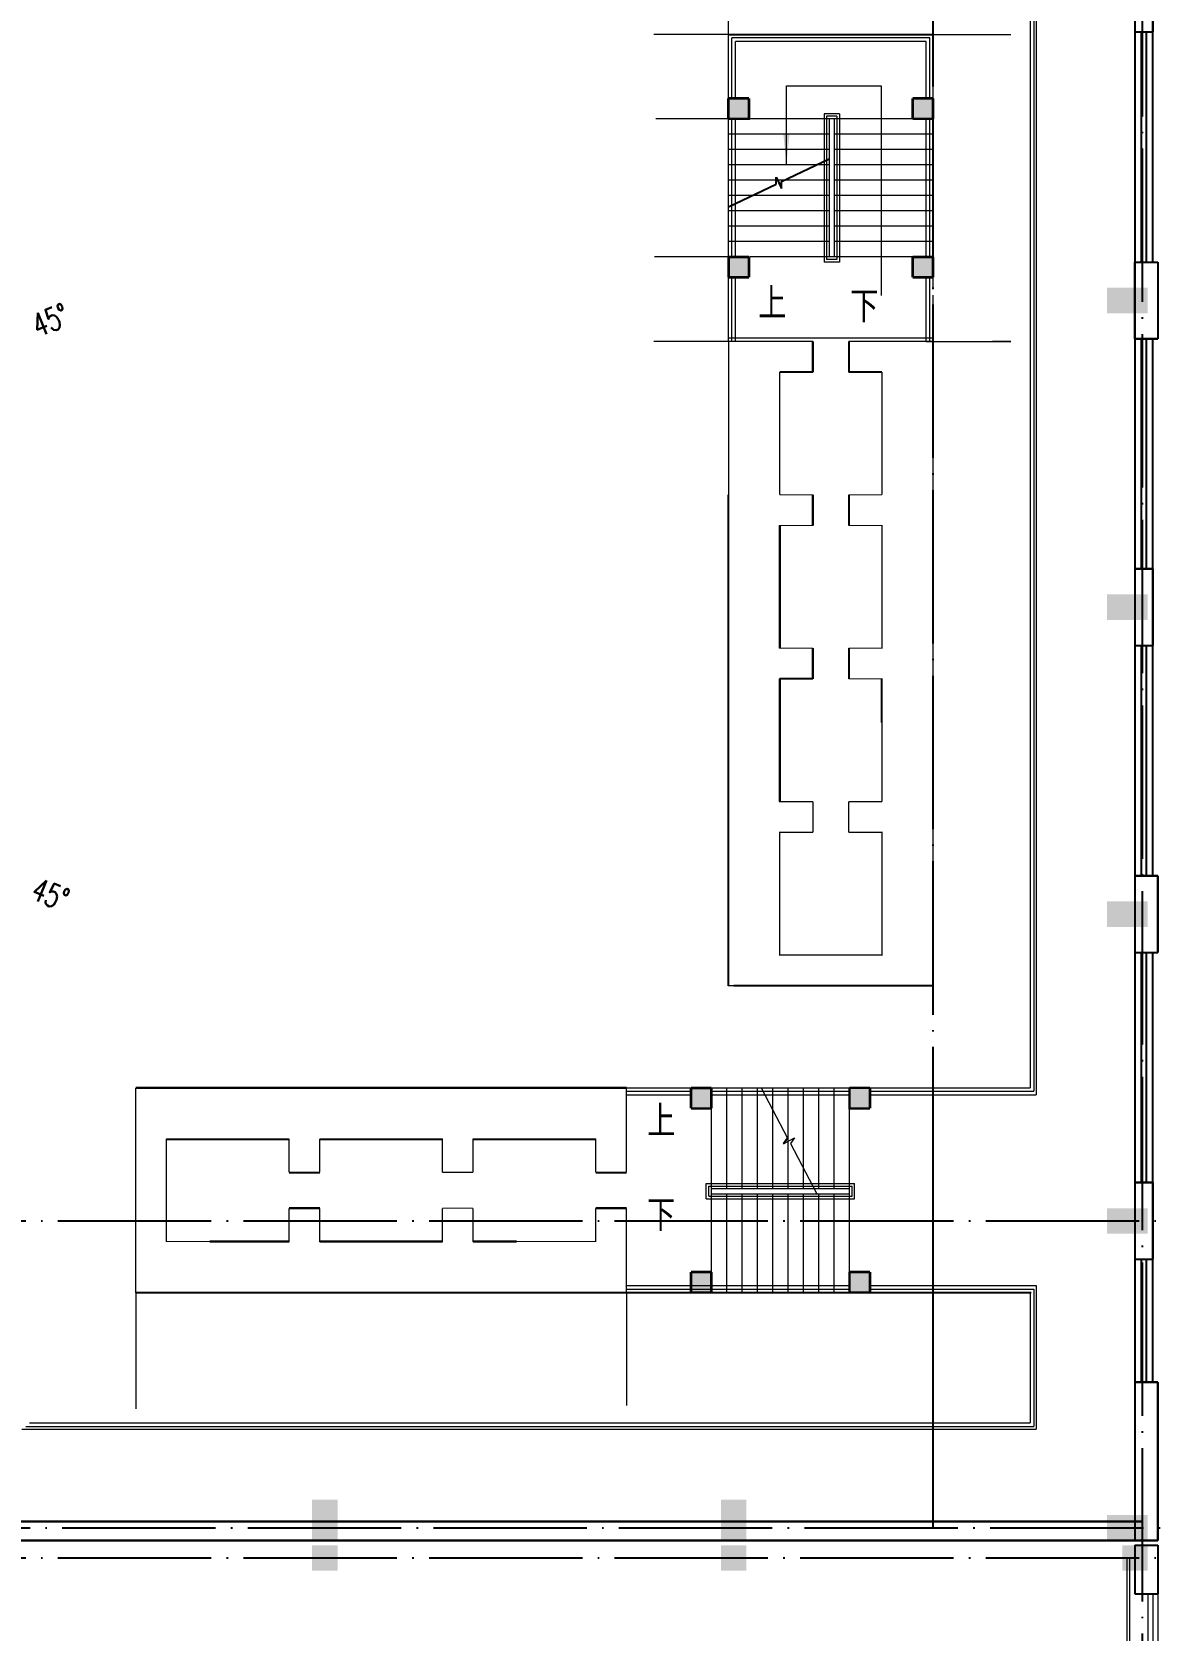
# Model space of a CAD drawing. Extents: x -220435 to 246757, y -381552 to -223577.
# Drawn here: x -15827 to 6205, y -331089 to -299839 of the extents above; entities that cross this region are included whole.
import ezdxf

# ---------------------------------------------------------------- set-up
doc = ezdxf.new("R2010")
doc.units = 0
doc.header["$LTSCALE"] = 1500
doc.header["$MEASUREMENT"] = 0
doc.linetypes.add('DASH', pattern=[0.35, 0.25, -0.1])
doc.linetypes.add('DOTE', pattern=[2.42, 2, -0.2, 0.02, -0.2])
doc.layers.get('0').update_dxf_attribs({"linetype": 'CONTINUOUS'})
for name, color, linetype in [('COLUMN', 7, 'CONTINUOUS'), ('DOTE', 7, 'DOTE'), ('GPSCOMMON', 7, 'CONTINUOUS'), ('JELIBTLTC', 7, 'CONTINUOUS'), ('PUB_WALL', 7, 'CONTINUOUS'), ('STAIR', 7, 'CONTINUOUS'), ('WALL', 7, 'CONTINUOUS'), ('尺寸层', 7, 'CONTINUOUS'), ('细线层', 7, 'CONTINUOUS')]:
    doc.layers.add(name, color=color, linetype=linetype)
doc.layers.add('WINDOW', color=7, linetype='CONTINUOUS', lineweight=0)
doc.styles.add('DIM_FONT', font='TXT.shx', dxfattribs={"width": 0.7})
doc.styles.add('JELIBTLZX1', font='arial.ttf', dxfattribs={"width": 0.65})

# ---------------------------------------------------------------- blocks, each defined once
blk = doc.blocks.new('_FZH')
blk.add_solid([(-0.5, -0.5), (0.5, -0.5), (-0.5, 0.5), (0.5, 0.5)])
blk = doc.blocks.new('_ARROW')
blk.add_solid([(0, 0), (-1, 0.1), (-1, -0.1)])

msp = doc.modelspace()

# ---------------------------------------------------------------- linework, layer by layer
for p, q in [((5752.9, -299839.3), (5752.9, -304339.3)), ((5879.7, -304339.3), (5879.7, -299839.3)), ((5981.4, -304339.3), (5981.4, -299839.3)), ((6102.9, -304339.3), (6102.9, -299839.3)), ((5752.9, -305839.3), (5752.9, -310339.3)), ((5879.7, -310339.3), (5879.7, -305839.3)), ((5981.4, -310339.3), (5981.4, -305839.3)), ((6102.9, -310339.3), (6102.9, -305839.3)), ((5752.9, -311839.3), (5752.9, -316339.3)), ((5879.7, -316339.3), (5879.7, -311839.3)), ((5981.4, -316339.3), (5981.4, -311839.3)), ((6102.9, -316339.3), (6102.9, -311839.3)), ((5752.9, -317839.3), (5752.9, -322339.3)), ((5879.7, -322339.3), (5879.7, -317839.3)), ((5981.4, -322339.3), (5981.4, -317839.3)), ((6102.9, -322339.3), (6102.9, -317839.3)), ((5752.9, -323839.3), (5752.9, -328339.3)), ((5879.7, -326239.3), (5879.7, -323839.3)), ((5981.4, -326239.3), (5981.4, -323839.3)), ((6102.9, -326239.3), (6102.9, -323839.3)), ((5752.9, -329429.3), (5752.9, -330379.3)), ((6202.9, -329429.3), (6202.9, -330379.3))]:
    msp.add_line(p, q)
at = {"layer": 'DOTE'}
for p, q in [((5902.9, -348679.3), (5902.9, -268089.3)), ((1802.9, -322686.6), (1802.9, -297187.8)), ((1802.9, -326729.7), (1802.9, -320489.3)), ((1802.9, -329089.3), (1802.9, -322768.1)), ((-37097.1, -323089.3), (6802.9, -323089.3)), ((-13797.1, -324489.3), (3772.9, -324489.3)), ((-4197.1, -324489.3), (3702.9, -324489.3)), ((-37012.7, -329089.3), (6902.9, -329089.3)), ((-37097.1, -329679.3), (6902.9, -329679.3))]:
    msp.add_line(p, q, dxfattribs=at)
at = {"layer": 'GPSCOMMON'}
for p, q in [((-2197.1, -318489.3), (-2197.1, -308889.3)), ((-1197.1, -311889.3), (-1197.1, -309489.3)), ((-1197.1, -314889.3), (-1197.1, -312489.3)), ((802.9, -313339.3), (802.9, -312489.3)), ((-13797.1, -320489.3), (-4197.1, -320489.3)), ((-13197.1, -321489.3), (-10797.1, -321489.3)), ((-10197.1, -321489.3), (-7797.1, -321489.3)), ((-12347.1, -323489.3), (-10797.1, -323489.3)), ((-12347.1, -323489.3), (-10797.1, -323489.3)), ((-10197.1, -323489.3), (-9347.1, -323489.3)), ((-10197.1, -323489.3), (-9347.1, -323489.3)), ((-9347.1, -323489.3), (-7797.1, -323489.3)), ((-7197.1, -323489.3), (-6347.1, -323489.3)), ((-12347.1, -324489.3), (-9347.1, -324489.3)), ((-12347.1, -324489.3), (-9347.1, -324489.3)), ((-9347.1, -324489.3), (-6347.1, -324489.3)), ((-6347.1, -324489.3), (-4197.1, -324489.3))]:
    msp.add_line(p, q, dxfattribs=at)
at = {"layer": 'PUB_WALL'}
for p, q in [((5752.9, -298339.3), (5752.9, -299839.3)), ((5752.9, -298339.3), (5752.9, -299839.3)), ((6102.9, -298339.3), (6102.9, -299839.3)), ((6102.9, -299839.3), (6102.9, -298339.3)), ((5752.9, -299839.3), (6102.9, -299839.3)), ((5752.9, -299839.3), (6102.9, -299839.3)), ((5752.9, -304339.3), (6202.9, -304339.3)), ((5752.9, -304339.3), (5752.9, -305839.3)), ((5752.9, -305839.3), (5752.9, -304339.3)), ((5752.9, -304339.3), (6202.9, -304339.3)), ((6202.9, -304339.3), (6202.9, -305839.3)), ((6202.9, -304339.3), (6202.9, -305839.3)), ((5752.9, -305839.3), (6202.9, -305839.3)), ((6202.9, -305839.3), (5752.9, -305839.3)), ((5752.9, -310339.3), (6102.9, -310339.3)), ((5752.9, -310339.3), (5752.9, -311839.3)), ((5752.9, -310339.3), (5752.9, -311839.3)), ((6102.9, -310339.3), (5752.9, -310339.3)), ((6102.9, -310339.3), (6102.9, -311839.3)), ((6102.9, -311839.3), (6102.9, -310339.3)), ((5752.9, -311839.3), (6102.9, -311839.3)), ((5752.9, -311839.3), (6102.9, -311839.3)), ((5752.9, -316339.3), (6202.9, -316339.3)), ((5752.9, -316339.3), (5752.9, -317839.3)), ((5752.9, -316339.3), (5752.9, -317839.3)), ((6202.9, -316339.3), (5752.9, -316339.3)), ((6202.9, -316339.3), (6202.9, -317839.3)), ((6202.9, -317839.3), (6202.9, -316339.3)), ((5752.9, -317839.3), (6202.9, -317839.3)), ((5752.9, -317839.3), (6202.9, -317839.3)), ((5752.9, -322339.3), (6102.9, -322339.3)), ((5752.9, -322339.3), (5752.9, -323839.3)), ((5752.9, -322339.3), (5752.9, -323839.3)), ((6102.9, -322339.3), (5752.9, -322339.3)), ((6102.9, -322339.3), (6102.9, -323839.3)), ((6102.9, -323839.3), (6102.9, -322339.3)), ((5752.9, -323839.3), (6102.9, -323839.3)), ((5752.9, -323839.3), (6102.9, -323839.3)), ((5752.9, -326239.3), (5752.9, -329339.3)), ((5752.9, -326239.3), (6202.9, -326239.3)), ((6202.9, -326239.3), (5752.9, -326239.3)), ((5752.9, -326239.3), (5752.9, -329339.3)), ((6202.9, -326239.3), (6202.9, -329339.3)), ((6202.9, -329339.3), (6202.9, -326239.3)), ((-17897.1, -328969.3), (5902.9, -328969.3)), ((5902.9, -328969.3), (-17897.1, -328969.3)), ((6202.9, -329339.3), (-24197.1, -329339.3)), ((-24197.1, -329339.3), (6202.9, -329339.3)), ((5752.9, -329429.3), (6202.9, -329429.3)), ((5752.9, -329429.3), (6202.9, -329429.3)), ((5752.9, -330379.3), (6202.9, -330379.3)), ((5752.9, -330379.3), (6202.9, -330379.3))]:
    msp.add_line(p, q, dxfattribs=at)
at = {"layer": 'STAIR'}
for p, q in [((-1159.2, -302763.8), (-229.8, -302322.2)), ((-1267.6, -302815.3), (-1264.9, -302681.1)), ((-1264.9, -302681.1), (-1161.9, -302897.9)), ((-1161.9, -302897.9), (-1159.2, -302763.8)), ((-2197.1, -303256.9), (-1267.6, -302815.3)), ((-1041.8, -321469.9), (-1119.8, -321579))]:
    msp.add_line(p, q, dxfattribs=at)
at = {"layer": 'WALL'}
for p, q in [((5752.9, -298339.3), (5752.9, -299839.3)), ((6102.9, -298339.3), (6102.9, -299839.3)), ((5752.9, -299839.3), (6102.9, -299839.3)), ((5752.9, -304339.3), (6202.9, -304339.3)), ((5752.9, -304339.3), (5752.9, -305839.3)), ((6202.9, -304339.3), (6202.9, -305839.3)), ((5752.9, -305839.3), (6202.9, -305839.3)), ((5752.9, -310339.3), (6102.9, -310339.3)), ((5752.9, -310339.3), (5752.9, -311839.3)), ((6102.9, -310339.3), (6102.9, -311839.3)), ((5752.9, -311839.3), (6102.9, -311839.3)), ((5752.9, -316339.3), (6202.9, -316339.3)), ((5752.9, -316339.3), (5752.9, -317839.3)), ((6202.9, -316339.3), (6202.9, -317839.3)), ((5752.9, -317839.3), (6202.9, -317839.3)), ((5752.9, -322339.3), (6102.9, -322339.3)), ((5752.9, -322339.3), (5752.9, -323839.3)), ((6102.9, -322339.3), (6102.9, -323839.3)), ((5752.9, -323839.3), (6102.9, -323839.3)), ((5752.9, -326239.3), (5752.9, -329339.3)), ((5752.9, -326239.3), (6202.9, -326239.3)), ((6202.9, -326239.3), (6202.9, -329339.3)), ((-17897.1, -328969.3), (5902.9, -328969.3)), ((6202.9, -329339.3), (-24197.1, -329339.3)), ((5752.9, -329429.3), (6202.9, -329429.3)), ((5752.9, -330379.3), (6202.9, -330379.3))]:
    msp.add_line(p, q, dxfattribs=at)
at = {"layer": 'WINDOW'}
for p, q in [((3702.9, -271139.3), (3702.9, -320489.3)), ((3772.9, -271089.3), (3772.9, -320554.3)), ((3822.9, -271039.3), (3822.9, -320624.3)), ((-2197.1, -299889.3), (-2197.1, -297322.4)), ((-2197.1, -299889.3), (-3657, -299889.3)), ((-2197.1, -305889.3), (-2197.1, -299889.3)), ((1737.9, -299954.3), (-2132.1, -299954.3)), ((-2132.1, -301138.9), (-2132.1, -299954.3)), ((1737.9, -301138.9), (1737.9, -299954.3)), ((1802.9, -299889.3), (3322.5, -299889.3)), ((1667.9, -300024.3), (-2062.1, -300024.3)), ((-2062.1, -301138.9), (-2062.1, -300024.3)), ((1667.9, -301138.9), (1667.9, -300024.3)), ((-1797.1, -301538.9), (-3623.4, -301538.9)), ((-2132.1, -304238.9), (-2132.1, -301538.9)), ((-2062.1, -304238.9), (-2062.1, -301538.9)), ((1402.9, -301538.9), (-1797.1, -301538.9)), ((-29.8, -301438.9), (-329.8, -301438.9)), ((-329.8, -301438.9), (-329.8, -304338.9)), ((-79.8, -301488.9), (-279.8, -301488.9)), ((-279.8, -301488.9), (-279.8, -304288.9)), ((-229.8, -301538.9), (-229.8, -304238.9)), ((-129.8, -301538.9), (-129.8, -304238.9)), ((-79.8, -301488.9), (-79.8, -304288.9)), ((-29.8, -301438.9), (-29.8, -304338.9)), ((1667.9, -304238.9), (1667.9, -301538.9)), ((1737.9, -304238.9), (1737.9, -301538.9)), ((-229.8, -301838.9), (-2197.1, -301838.9)), ((1802.9, -301838.9), (-129.8, -301838.9)), ((-229.8, -302138.9), (-2197.1, -302138.9)), ((1802.9, -302138.9), (-129.8, -302138.9)), ((-229.8, -302438.9), (-2197.1, -302438.9)), ((1802.9, -302438.9), (-129.8, -302438.9)), ((-229.8, -302738.9), (-2197.1, -302738.9)), ((1802.9, -302738.9), (-129.8, -302738.9)), ((-229.8, -303038.9), (-2197.1, -303038.9)), ((1802.9, -303038.9), (-129.8, -303038.9)), ((-229.8, -303338.9), (-2197.1, -303338.9)), ((1802.9, -303338.9), (-129.8, -303338.9)), ((-229.8, -303638.9), (-2197.1, -303638.9)), ((1802.9, -303638.9), (-129.8, -303638.9)), ((-229.8, -303938.9), (-2197.1, -303938.9)), ((1802.9, -303938.9), (-129.8, -303938.9)), ((-1797.1, -304238.9), (-3647.1, -304238.9)), ((1402.9, -304238.9), (-1779.8, -304238.9)), ((-29.8, -304338.9), (-329.8, -304338.9)), ((-79.8, -304288.9), (-279.8, -304288.9)), ((-2132.1, -305889.3), (-2132.1, -304638.9)), ((-2062.1, -305889.3), (-2062.1, -304638.9)), ((1667.9, -305889.3), (1667.9, -304638.9)), ((1737.9, -305889.3), (1737.9, -304638.9)), ((-2062.1, -305889.3), (-3657, -305889.3)), ((1802.9, -305827.9), (-2197.1, -305827.9)), ((1667.9, -305889.3), (3322.5, -305889.3)), ((3322.5, -305889.3), (2963.1, -305889.3)), ((-4197.1, -320489.3), (3702.9, -320489.3)), ((-4197.1, -320554.3), (-2932.7, -320554.3)), ((-2532.7, -320554.3), (167.3, -320554.3)), ((-2232.7, -322456.6), (-2232.7, -320489.3)), ((-1932.7, -322456.6), (-1932.7, -320489.3)), ((-1632.7, -322456.6), (-1632.7, -320489.3)), ((-1559.8, -320489.3), (-1041.8, -321469.9)), ((-1332.7, -322456.6), (-1332.7, -320489.3)), ((-1032.7, -322456.6), (-1032.7, -320489.3)), ((-732.7, -322456.6), (-732.7, -320489.3)), ((-432.7, -322456.6), (-432.7, -320489.3)), ((-132.7, -322456.6), (-132.7, -320489.3)), ((567.3, -320554.3), (3772.9, -320554.3)), ((1802.9, -320489.3), (3154, -320489.3)), ((-4197.1, -320624.3), (-2932.7, -320624.3)), ((-2532.7, -320624.3), (167.3, -320624.3)), ((-2532.7, -324089.3), (-2532.7, -320889.3)), ((-1332.7, -322456.6), (-1332.7, -320919.2)), ((167.3, -324089.3), (167.3, -320906.6)), ((567.3, -320624.3), (3822.9, -320624.3)), ((-1119.8, -321579), (-907.6, -321466.9)), ((-1032.7, -322456.6), (-1032.7, -321533)), ((-907.6, -321466.9), (-985.7, -321576)), ((-985.7, -321576), (-467.7, -322556.6)), ((-2632.7, -322356.6), (267.3, -322356.6)), ((-2632.7, -322656.6), (-2632.7, -322356.6)), ((-2582.7, -322406.6), (217.3, -322406.6)), ((-2582.7, -322606.6), (-2582.7, -322406.6)), ((-2532.7, -322456.6), (167.3, -322456.6)), ((217.3, -322606.6), (217.3, -322406.6)), ((267.3, -322656.6), (267.3, -322356.6)), ((-2632.7, -322656.6), (267.3, -322656.6)), ((-2582.7, -322606.6), (217.3, -322606.6)), ((-2532.7, -322556.6), (167.3, -322556.6)), ((-2232.7, -324489.3), (-2232.7, -322556.6)), ((-1932.7, -324489.3), (-1932.7, -322556.6)), ((-1632.7, -324489.3), (-1632.7, -322556.6)), ((-1332.7, -324489.3), (-1332.7, -322556.6)), ((-1032.7, -324489.3), (-1032.7, -322556.6)), ((-732.7, -324489.3), (-732.7, -322556.6)), ((-432.7, -324489.3), (-432.7, -322556.6)), ((-132.7, -324489.3), (-132.7, -322556.6)), ((-4197.1, -324354.3), (167.3, -324354.3)), ((567.3, -324354.3), (3822.9, -324354.3)), ((3822.9, -324354.3), (3822.9, -327159.3)), ((-13797.1, -324489.3), (-13797.1, -326764.3)), ((-4197.1, -324424.3), (167.3, -324424.3)), ((-4197.1, -324489.3), (3702.9, -324489.3)), ((-4197.1, -324489.3), (-4197.1, -326699)), ((567.3, -324424.3), (3772.9, -324424.3)), ((3702.9, -324489.3), (3702.9, -327039.3)), ((3772.9, -324424.3), (3772.9, -327109.3)), ((-16023.5, -327159.3), (3822.9, -327159.3)), ((-15943.5, -327109.3), (3772.9, -327109.3)), ((-15873.5, -327039.3), (3702.9, -327039.3)), ((5602.9, -339329.9), (5602.9, -329679.3)), ((5652.9, -339329.9), (5652.9, -329679.3)), ((6002.9, -330379.3), (6002.9, -337479.3)), ((6105, -330379.3), (6105, -337479.3)), ((6202.9, -330379.3), (6202.9, -337479.3))]:
    msp.add_line(p, q, dxfattribs=at)
at = {"layer": 'WINDOW', "linetype": 'DASH'}
msp.add_line((1802.9, -305889.3), (1802.9, -299889.3), dxfattribs=at)
at = {"layer": 'WINDOW'}
msp.add_lwpolyline([(-1066.1, -302438.9), (-1066.1, -300890.4), (788.5, -300890.4), (788.5, -304989.7)], dxfattribs=at)
at = {"layer": 'WINDOW', "const_width": 50}
for points in [[(-2200.1, -301538.9), (-2200.1, -301138.9)], [(-2197.1, -301138.9), (-1797.1, -301138.9)], [(-1797.1, -301538.9), (-1797.1, -301138.9)], [(1402.9, -301138.9), (1802.9, -301138.9)], [(1402.9, -301538.9), (1402.9, -301138.9)], [(1402.9, -301538.9), (1402.9, -301138.9)], [(1802.9, -301138.9), (1802.9, -301538.9)], [(-1779.8, -301538.9), (-2197.1, -301538.9)], [(1802.9, -301538.9), (1402.9, -301538.9)], [(-2197.1, -304638.9), (-2197.1, -304238.9)], [(-2197.1, -304238.9), (-1797.1, -304238.9)], [(-1797.1, -304238.9), (-1797.1, -304638.9)], [(-1797.1, -304638.9), (-1797.1, -304238.9)], [(1402.9, -304638.9), (1402.9, -304238.9)], [(1402.9, -304238.9), (1802.9, -304238.9)], [(1402.9, -304638.9), (1402.9, -304238.9)], [(1802.9, -304238.9), (1802.9, -304638.9)], [(-1797.1, -304638.9), (-2197.1, -304638.9)], [(1802.9, -304638.9), (1402.9, -304638.9)], [(-2932.7, -320889.3), (-2932.7, -320489.3)], [(-2932.7, -320489.3), (-2532.7, -320489.3)], [(-2532.7, -320489.3), (-2532.7, -320889.3)], [(167.3, -320486.3), (567.3, -320486.3)], [(167.3, -320906.6), (167.3, -320489.3)], [(567.3, -320489.3), (567.3, -320889.3)], [(-2932.7, -320889.3), (-2532.7, -320889.3)], [(-2532.7, -320889.3), (-2932.7, -320889.3)], [(167.3, -320889.3), (567.3, -320889.3)], [(-2932.7, -324089.3), (-2532.7, -324089.3)], [(-2932.7, -324489.3), (-2932.7, -324089.3)], [(-2932.7, -324089.3), (-2532.7, -324089.3)], [(-2532.7, -324089.3), (-2532.7, -324489.3)], [(167.3, -324089.3), (567.3, -324089.3)], [(167.3, -324089.3), (567.3, -324089.3)], [(167.3, -324489.3), (167.3, -324089.3)], [(567.3, -324089.3), (567.3, -324489.3)], [(-2532.7, -324489.3), (-2932.7, -324489.3)], [(567.3, -324489.3), (167.3, -324489.3)]]:
    msp.add_lwpolyline(points, dxfattribs=at)
at = {"layer": '尺寸层', "ltscale": 15}
for p, q in [((-547.1, -305889.3), (-547.1, -306489.3)), ((-547.1, -306489.3), (-547.1, -305889.3)), ((152.9, -305889.3), (152.9, -306489.3)), ((152.9, -305889.3), (152.9, -306489.3)), ((-547.1, -306489.3), (-1197.1, -306489.3)), ((-547.1, -306489.3), (-1197.1, -306489.3)), ((802.9, -306489.3), (152.9, -306489.3)), ((802.9, -306489.3), (152.9, -306489.3)), ((-547.1, -308889.3), (-547.1, -309489.3)), ((-547.1, -309489.3), (-547.1, -308889.3)), ((152.9, -308889.3), (152.9, -309489.3)), ((152.9, -308889.3), (152.9, -309489.3)), ((-1197.1, -309489.3), (-1197.1, -311889.3)), ((-547.1, -311889.3), (-547.1, -312489.3)), ((-547.1, -312489.3), (-547.1, -311889.3)), ((152.9, -311889.3), (152.9, -312489.3)), ((152.9, -311889.3), (152.9, -312489.3)), ((-547.1, -312489.3), (-1197.1, -312489.3)), ((-1197.1, -312489.3), (-1197.1, -314889.3)), ((802.9, -313339.3), (802.9, -312489.3)), ((1802.9, -318489.3), (-2097.1, -318489.3)), ((1802.9, -318489.3), (-2097.1, -318489.3)), ((-4197.1, -320489.3), (-13797.1, -320489.3)), ((-13197.1, -321489.3), (-10797.1, -321489.3)), ((-10197.1, -321489.3), (-7797.1, -321489.3)), ((-7197.1, -321489.3), (-4797.1, -321489.3)), ((-10797.1, -322139.3), (-10197.1, -322139.3)), ((-10797.1, -322139.3), (-10197.1, -322139.3)), ((-4797.1, -322139.3), (-4197.1, -322139.3)), ((-4797.1, -322139.3), (-4197.1, -322139.3)), ((-10797.1, -322839.3), (-10197.1, -322839.3)), ((-10197.1, -322839.3), (-10797.1, -322839.3)), ((-4797.1, -322839.3), (-4197.1, -322839.3)), ((-4197.1, -322839.3), (-4797.1, -322839.3)), ((-10797.1, -323489.3), (-12347.1, -323489.3)), ((-10797.1, -323489.3), (-12347.1, -323489.3)), ((-9347.1, -323489.3), (-10197.1, -323489.3)), ((-9347.1, -323489.3), (-10197.1, -323489.3)), ((-7797.1, -323489.3), (-9347.1, -323489.3)), ((-6347.1, -323489.3), (-7197.1, -323489.3)), ((-12347.1, -324489.3), (-9347.1, -324489.3)), ((-12347.1, -324489.3), (-9347.1, -324489.3)), ((-9347.1, -324489.3), (-6347.1, -324489.3)), ((-6347.1, -324489.3), (-4197.1, -324489.3))]:
    msp.add_line(p, q, dxfattribs=at)
at = {"layer": '尺寸层', "ltscale": 15, "const_width": 22.5}
for points in [[(-2197.1, -308889.3), (-2197.1, -305889.3)], [(-2197.1, -318489.3), (-2197.1, -308889.3)]]:
    msp.add_lwpolyline(points, dxfattribs=at)
at = {"layer": '细线层', "ltscale": 15}
for p, q in [((-2197.1, -299889.3), (1802.9, -299889.3)), ((802.9, -306489.3), (152.9, -306489.3))]:
    msp.add_line(p, q, dxfattribs=at)
at = {"layer": '细线层', "ltscale": 15, "const_width": 22.5}
for points in [[(-547.1, -305889.3), (-2197.1, -305889.3)], [(-547.1, -306489.3), (-547.1, -305889.3)], [(1802.9, -305889.3), (152.9, -305889.3)], [(152.9, -306489.3), (152.9, -305889.3)], [(1802.9, -308889.3), (1802.9, -305889.3)], [(-1197.1, -308889.3), (-1197.1, -306489.3)], [(-547.1, -306489.3), (-1197.1, -306489.3)], [(802.9, -306489.3), (152.9, -306489.3)], [(802.9, -308889.3), (802.9, -306489.3)], [(1802.9, -318489.3), (-2197.1, -318489.3), (-2197.1, -308889.3)], [(-547.1, -308889.3), (-1197.1, -308889.3)], [(-547.1, -309489.3), (-547.1, -308889.3)], [(152.9, -309489.3), (152.9, -308889.3)], [(152.9, -308889.3), (802.9, -308889.3)], [(1802.9, -318489.3), (1802.9, -310339.3), (1802.9, -308889.3)], [(-547.1, -311889.3), (-1197.1, -311889.3), (-1197.1, -309489.3), (-547.1, -309489.3)], [(152.9, -311889.3), (802.9, -311889.3), (802.9, -309489.3), (152.9, -309489.3)], [(-547.1, -312489.3), (-547.1, -311889.3)], [(152.9, -312489.3), (152.9, -311889.3)], [(-547.1, -314889.3), (-1197.1, -314889.3), (-1197.1, -312489.3), (-547.1, -312489.3)], [(152.9, -312489.3), (802.9, -312489.3), (802.9, -314889.3)], [(-547.1, -315489.3), (-547.1, -314889.3)], [(152.9, -315489.3), (152.9, -314889.3)], [(802.9, -314889.3), (152.9, -314889.3)], [(-547.1, -315489.3), (-1197.1, -315489.3), (-1197.1, -317889.3), (802.9, -317889.3), (802.9, -315489.3), (152.9, -315489.3)], [(-4197.1, -322139.3), (-4197.1, -320489.3), (-13797.1, -320489.3)], [(-13797.1, -320489.3), (-13797.1, -324489.3), (-12347.1, -324489.3)], [(-12347.1, -323489.3), (-13197.1, -323489.3), (-13197.1, -321489.3), (-10797.1, -321489.3)], [(-10797.1, -321489.3), (-10797.1, -322139.3)], [(-10197.1, -321489.3), (-10197.1, -322139.3)], [(-10197.1, -321489.3), (-7797.1, -321489.3), (-7797.1, -322139.3)], [(-7197.1, -322139.3), (-7197.1, -321489.3), (-4797.1, -321489.3), (-4797.1, -322139.3)], [(-10197.1, -322139.3), (-10797.1, -322139.3)], [(-7197.1, -322139.3), (-7797.1, -322139.3)], [(-4197.1, -322139.3), (-4797.1, -322139.3)], [(-10797.1, -322839.3), (-10797.1, -323489.3), (-12347.1, -323489.3)], [(-10197.1, -322839.3), (-10797.1, -322839.3)], [(-10197.1, -322839.3), (-10197.1, -323489.3), (-9347.1, -323489.3)], [(-7797.1, -322839.3), (-7797.1, -323489.3), (-9347.1, -323489.3)], [(-7197.1, -322839.3), (-7797.1, -322839.3)], [(-4797.1, -322839.3), (-4797.1, -323489.3), (-6347.1, -323489.3), (-6347.1, -323489.3), (-7197.1, -323489.3), (-7197.1, -322839.3)], [(-6347.1, -324489.3), (-4197.1, -324489.3), (-4197.1, -322839.3)], [(-4197.1, -322839.3), (-4797.1, -322839.3)], [(-10797.1, -323489.3), (-12347.1, -323489.3)], [(-9347.1, -323489.3), (-10197.1, -323489.3)], [(-12347.1, -324489.3), (-9347.1, -324489.3)], [(-9347.1, -324489.3), (-9347.1, -324489.3), (-6347.1, -324489.3)]]:
    msp.add_lwpolyline(points, dxfattribs=at)

# ---------------------------------------------------------------- block references
at = {"layer": 'COLUMN'}
for p, xscale, yscale, zscale in [((-1998, -301316.6), 400, 400, 400), ((1600.3, -301316.6), 400, 400, 400), ((-1998, -304441.5), 400, 400, 400), ((1600.3, -304453.9), 400, 400, 400), ((-2741.1, -320689.3), 400, 400, 400), ((367.3, -320706.6), 400, 400, 400), ((-10097.1, -328939.3), 500, 800, 500), ((-2097.1, -328939.3), 500, 800, 500), ((-10097.1, -329679.3), 500, 500, 500), ((-2097.1, -329679.3), 500, 500, 500), ((5752.9, -329679.3), 500, 500, 500)]:
    msp.add_blockref('_FZH', p, dxfattribs=dict(at, xscale=xscale, yscale=yscale, zscale=zscale))
at = {"layer": 'COLUMN', "xscale": 500, "yscale": 800, "zscale": 500, "rotation": 90}
for p in [(5602.9, -305089.3), (5602.9, -311089.3), (5602.9, -317089.3), (5602.9, -323089.3), (5602.9, -329089.3)]:
    msp.add_blockref('_FZH', p, dxfattribs=at)
at = {"layer": 'WINDOW', "xscale": -600, "yscale": 600, "zscale": 600, "rotation": 90}
msp.add_blockref('_ARROW', (-1066.1, -302438.9), dxfattribs=at)
at = {"layer": 'WINDOW', "xscale": 400, "yscale": 400, "zscale": 400}
for p in [(-2732.7, -324289.3), (363.4, -324289.3)]:
    msp.add_blockref('_FZH', p, dxfattribs=at)

# ---------------------------------------------------------------- texts
at = {"linetype": 'ByBlock', "char_height": 450, "attachment_point": 5, "style": 'DIM_FONT'}
for insert, rotation in [((-15464.1, -305473.9), 22.5), ((-15464.1, -316704.7), 337.5)]:
    msp.add_mtext('45%%d', dxfattribs=dict(at, insert=insert, rotation=rotation))
at = {"layer": 'JELIBTLTC', "style": 'JELIBTLZX1', "width": 0.75}
for s, p in [('上', (-1619.7, -305394.6)), ('下', (181.2, -305460.3)), ('上', (-3792.1, -321385.9)), ('下', (-3792.1, -323229.8))]:
    msp.add_text(s, height=540, dxfattribs=at).set_placement(p)

doc.saveas('drawing.dxf')
